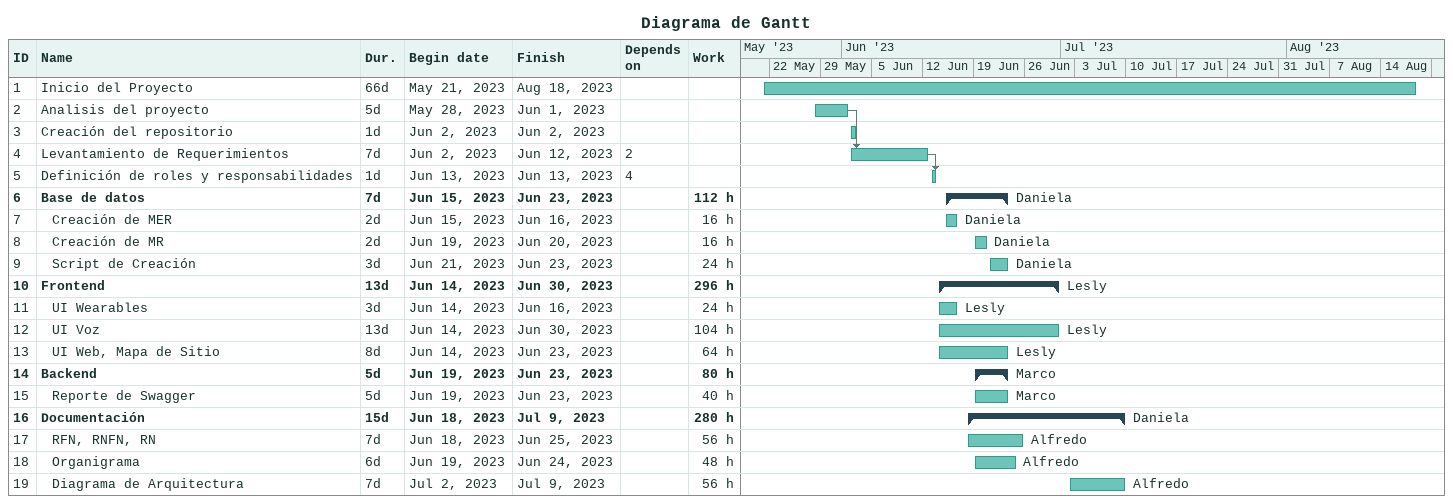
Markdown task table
Diagrama de Gantt

| ID | Level | Task | Duration | Start | Finish | Predecessors | Resources | Work (h) |
|---|---|---|---|---|---|---|---|---|
| 1 | 1 | Inicio del Proyecto | 66d | 2023-05-21 | 2023-08-18 |  |  |  |
| 2 | 1 | Analisis del proyecto | 5d | 2023-05-28 | 2023-06-01 |  |  |  |
| 3 | 1 | Creación del repositorio | 1d | 2023-06-02 | 2023-06-02 |  |  |  |
| 4 | 1 | Levantamiento de Requerimientos | 7d | 2023-06-02 | 2023-06-12 | 2 |  |  |
| 5 | 1 | Definición de roles y responsabilidades | 1d | 2023-06-13 | 2023-06-13 | 4 |  |  |
| 6 | 1 | **Base de datos** | 7d | 2023-06-15 | 2023-06-23 |  | Daniela | 112 |
| 7 | 2 | Creación de MER | 2d | 2023-06-15 | 2023-06-16 |  | Daniela | 16 |
| 8 | 2 | Creación de MR | 2d | 2023-06-19 | 2023-06-20 |  | Daniela | 16 |
| 9 | 2 | Script de Creación | 3d | 2023-06-21 | 2023-06-23 |  | Daniela | 24 |
| 10 | 1 | **Frontend** | 13d | 2023-06-14 | 2023-06-30 |  | Lesly | 296 |
| 11 | 2 | UI Wearables | 3d | 2023-06-14 | 2023-06-16 |  | Lesly | 24 |
| 12 | 2 | UI Voz | 13d | 2023-06-14 | 2023-06-30 |  | Lesly | 104 |
| 13 | 2 | UI Web, Mapa de Sitio | 8d | 2023-06-14 | 2023-06-23 |  | Lesly | 64 |
| 14 | 1 | **Backend** | 5d | 2023-06-19 | 2023-06-23 |  | Marco | 80 |
| 15 | 2 | Reporte de Swagger | 5d | 2023-06-19 | 2023-06-23 |  | Marco | 40 |
| 16 | 1 | **Documentación** | 15d | 2023-06-18 | 2023-07-09 |  | Daniela | 280 |
| 17 | 2 | RFN, RNFN, RN | 7d | 2023-06-18 | 2023-06-25 |  | Alfredo | 56 |
| 18 | 2 | Organigrama | 6d | 2023-06-19 | 2023-06-24 |  | Alfredo | 48 |
| 19 | 2 | Diagrama de Arquitectura | 7d | 2023-07-02 | 2023-07-09 |  | Alfredo | 56 |
